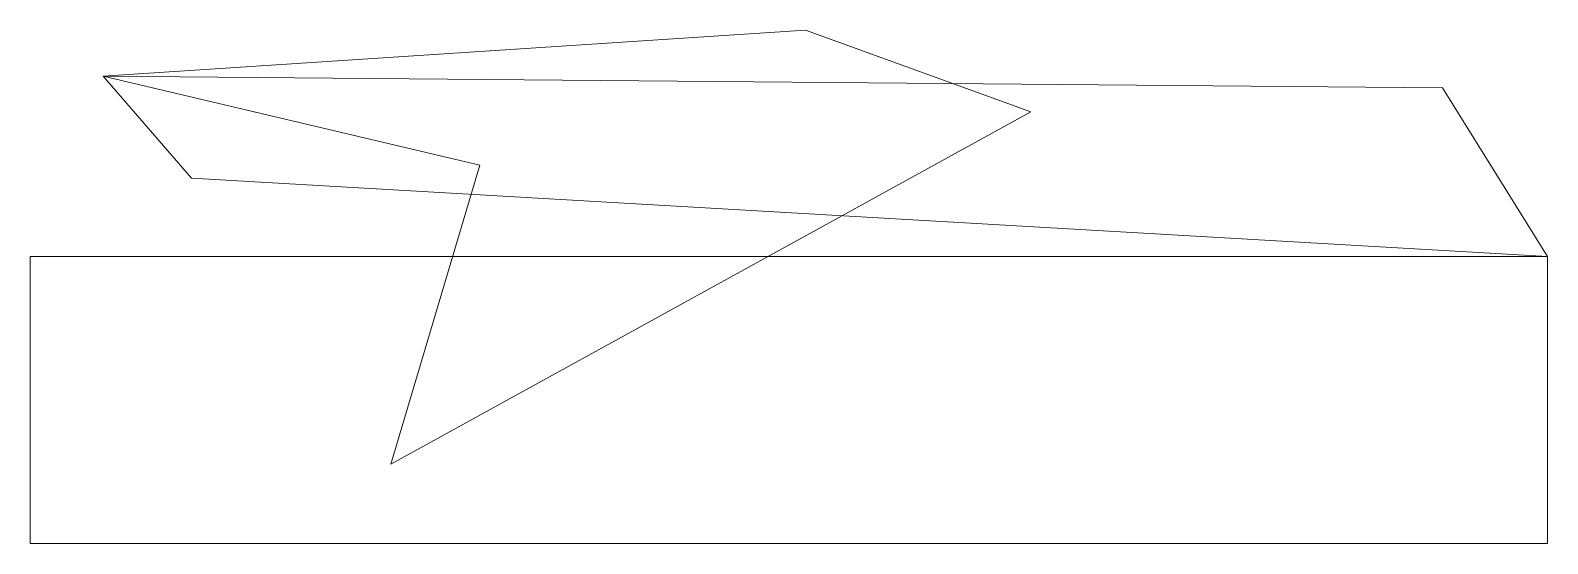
# Model space of a CAD drawing. Header units: millimetres. Extents: x 22 to 172, y 28 to 79.
import ezdxf

# ---------------------------------------------------------------- set-up
doc = ezdxf.new("R2010")
doc.units = ezdxf.units.MM

msp = doc.modelspace()

# ---------------------------------------------------------------- linework, layer by layer
at = {"color": 1, "lineweight": 5}
for p, q in [((98.83, 79.1), (29.41, 74.58)), ((121.11, 71.03), (98.83, 79.1)), ((29.41, 74.58), (161.8, 73.4)), ((38.13, 64.47), (29.41, 74.58)), ((29.41, 74.58), (66.65, 65.76)), ((161.8, 73.4), (172.2, 56.72)), ((57.83, 36.18), (121.11, 71.03)), ((66.65, 65.76), (57.83, 36.18)), ((172.2, 56.72), (38.13, 64.47))]:
    msp.add_line(p, q, dxfattribs=at)
msp.add_lwpolyline([(22.2, 56.72), (172.2, 56.72), (172.2, 28.33), (22.2, 28.33)], close=True, dxfattribs=at)

doc.saveas('drawing.dxf')
